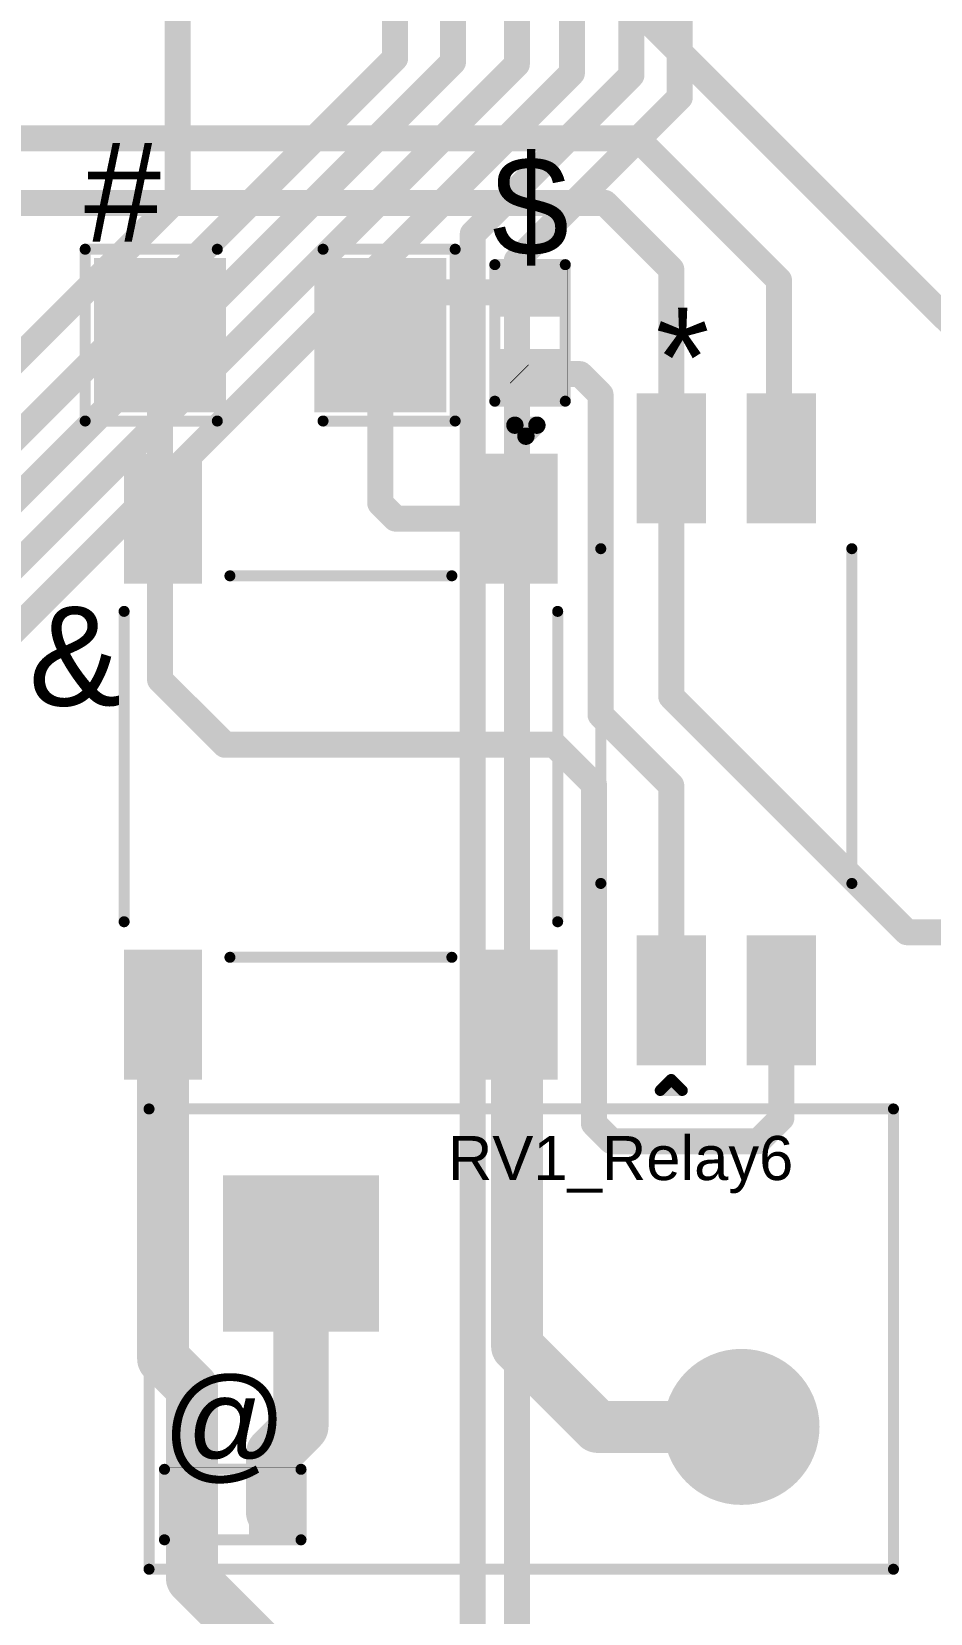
# Model space of a CAD drawing. Header units: millimetres. Extents: x -0.52 to 3.79, y -0.54 to 3.26.
# Drawn here: x 2.992 to 3.4, y 0.079 to 0.797 of the extents above; entities that cross this region are included whole.
import ezdxf

# ---------------------------------------------------------------- set-up
doc = ezdxf.new("R2010")
doc.units = ezdxf.units.MM
doc.header["$MEASUREMENT"] = 0
for name, color, linetype in [('BottomLayer', 5, 'Continuous'), ('BottomSolder', 6, 'Continuous'), ('MultiLayer', 9, 'Continuous'), ('PadHoleLayer', 156, 'Continuous'), ('TopLayer', 1, 'Continuous'), ('TopOverlay', 2, 'Continuous'), ('TopPaste', 8, 'Continuous'), ('TopSolder', 216, 'Continuous')]:
    doc.layers.add(name, color=color, linetype=linetype)
doc.styles.add('Arial', font='', dxfattribs={"height": 0.2})
doc.styles.get('Arial').set_extended_font_data('Arial')

# ---------------------------------------------------------------- blocks, each defined once
blk = doc.blocks.new('ERZ_V07D680_5')
at = {"layer": 'BottomLayer'}
blk.add_hatch(color=5, dxfattribs=at).paths.add_polyline_path([(-0.13543, 0.0748), (-0.06457, 0.0748), (-0.06457, 0.00394), (-0.13543, 0.00394)])
h = blk.add_hatch(color=5, dxfattribs=at)
edge = h.paths.add_edge_path()
edge.add_arc((0.1, -0.03937), 0.03543, 0, 360)
at = {"layer": 'BottomSolder'}
h = blk.add_hatch(color=6, dxfattribs=at)
edge = h.paths.add_edge_path()
edge.add_arc((-0.1, 0.03937), 0.01575, 0, 360)
h = blk.add_hatch(color=6, dxfattribs=at)
edge = h.paths.add_edge_path()
edge.add_arc((0.1, -0.03937), 0.01575, 0, 360)
at = {"layer": 'MultiLayer'}
blk.add_hatch(color=9, dxfattribs=at).paths.add_polyline_path([(-0.13543, 0.0748), (-0.06457, 0.0748), (-0.06457, 0.00394), (-0.13543, 0.00394)])
h = blk.add_hatch(color=9, dxfattribs=at)
edge = h.paths.add_edge_path()
edge.add_arc((0.1, -0.03937), 0.03543, 0, 360)
at = {"layer": 'PadHoleLayer'}
h = blk.add_hatch(color=156, dxfattribs=at)
edge = h.paths.add_edge_path()
edge.add_arc((-0.1, 0.03937), 0.01575, 0, 360)
h = blk.add_hatch(color=156, dxfattribs=at)
edge = h.paths.add_edge_path()
edge.add_arc((0.1, -0.03937), 0.01575, 0, 360)
at = {"layer": 'TopLayer'}
blk.add_hatch(color=1, dxfattribs=at).paths.add_polyline_path([(-0.13543, 0.0748), (-0.06457, 0.0748), (-0.06457, 0.00394), (-0.13543, 0.00394)])
h = blk.add_hatch(color=1, dxfattribs=at)
edge = h.paths.add_edge_path()
edge.add_arc((0.1, -0.03937), 0.03543, 0, 360)
at = {"layer": 'TopSolder'}
h = blk.add_hatch(color=216, dxfattribs=at)
edge = h.paths.add_edge_path()
edge.add_arc((-0.1, 0.03937), 0.01575, 0, 360)
h = blk.add_hatch(color=216, dxfattribs=at)
edge = h.paths.add_edge_path()
edge.add_arc((0.1, -0.03937), 0.01575, 0, 360)
at = {"layer": 'TopOverlay', "const_width": 0.005}
for points in [[(-0.169, -0.104), (-0.169, 0.105)], [(-0.169, 0.105), (0.169, 0.105)], [(0.169, -0.104), (0.169, 0.105)], [(-0.169, -0.104), (0.169, -0.104)]]:
    blk.add_lwpolyline(points, dxfattribs=at)
at = {"layer": 'TopOverlay', "const_width": 0.0025}
for points in [[(-0.17025, 0.105, 1), (-0.16775, 0.105, 1)], [(-0.17025, 0.105, 1), (-0.16775, 0.105, 1)], [(0.16775, 0.105, 1), (0.17025, 0.105, 1)], [(0.16775, 0.105, 1), (0.17025, 0.105, 1)], [(-0.17025, -0.104, 1), (-0.16775, -0.104, 1)], [(-0.17025, -0.104, 1), (-0.16775, -0.104, 1)], [(0.16775, -0.104, 1), (0.17025, -0.104, 1)], [(0.16775, -0.104, 1), (0.17025, -0.104, 1)]]:
    blk.add_lwpolyline(points, format="xyb", close=True, dxfattribs=at)
blk = doc.blocks.new('R___0402_23')
at = {"layer": 'TopLayer'}
for points in [[(-0.0275, -0.0125), (-0.0275, 0.0125), (-0.0095, 0.0125), (-0.0095, -0.0125)], [(0.0095, -0.0125), (0.0095, 0.0125), (0.0275, 0.0125), (0.0275, -0.0125)]]:
    blk.add_hatch(color=1, dxfattribs=at).paths.add_polyline_path(points)
at = {"layer": 'TopPaste'}
for points in [[(-0.0275, -0.0125), (-0.0275, 0.0125), (-0.0095, 0.0125), (-0.0095, -0.0125)], [(0.0095, -0.0125), (0.0095, 0.0125), (0.0275, 0.0125), (0.0275, -0.0125)]]:
    blk.add_hatch(color=8, dxfattribs=at).paths.add_polyline_path(points)
at = {"layer": 'TopSolder'}
for points in [[(-0.02967, -0.01467), (-0.02967, 0.01467), (-0.00733, 0.01467), (-0.00733, -0.01467)], [(0.00733, -0.01467), (0.00733, 0.01467), (0.02967, 0.01467), (0.02967, -0.01467)]]:
    blk.add_hatch(color=216, dxfattribs=at).paths.add_polyline_path(points)
at = {"layer": 'TopOverlay'}
for points, const_width in [([(0.031, 0.016), (-0.031, 0.016)], 0.005), ([(-0.031, 0.016), (-0.031, -0.016)], 0.005), ([(0.031, 0.016), (0.031, -0.016)], 0.005), ([(0.031, -0.016), (-0.031, -0.016)], 0.005), ([(0.032, -0.017), (-0.032, -0.017)], 0.000127)]:
    blk.add_lwpolyline(points, dxfattribs=dict(at, const_width=const_width))
for points, const_width in [([(-0.03225, 0.016, 1), (-0.02975, 0.016, 1)], 0.0025), ([(-0.03225, 0.016, 1), (-0.02975, 0.016, 1)], 0.0025), ([(0.02975, 0.016, 1), (0.03225, 0.016, 1)], 0.0025), ([(0.02975, 0.016, 1), (0.03225, 0.016, 1)], 0.0025), ([(-0.03225, -0.016, 1), (-0.02975, -0.016, 1)], 0.0025), ([(-0.03225, -0.016, 1), (-0.02975, -0.016, 1)], 0.0025), ([(0.02975, -0.016, 1), (0.03225, -0.016, 1)], 0.0025), ([(0.02975, -0.016, 1), (0.03225, -0.016, 1)], 0.0025), ([(-0.03203, -0.017, 1), (-0.03197, -0.017, 1)], 0.0000635), ([(0.03197, -0.017, 1), (0.03203, -0.017, 1)], 0.0000635)]:
    blk.add_lwpolyline(points, format="xyb", close=True, dxfattribs=dict(at, const_width=const_width))
blk = doc.blocks.new('C___1206_39')
at = {"layer": 'TopLayer'}
for points in [[(-0.08, 0.035), (-0.02, 0.035), (-0.02, -0.035), (-0.08, -0.035)], [(0.02, 0.035), (0.08, 0.035), (0.08, -0.035), (0.02, -0.035)]]:
    blk.add_hatch(color=1, dxfattribs=at).paths.add_polyline_path(points)
at = {"layer": 'TopPaste'}
for points in [[(-0.08, 0.035), (-0.02, 0.035), (-0.02, -0.035), (-0.08, -0.035)], [(0.02, 0.035), (0.08, 0.035), (0.08, -0.035), (0.02, -0.035)]]:
    blk.add_hatch(color=8, dxfattribs=at).paths.add_polyline_path(points)
at = {"layer": 'TopSolder'}
for points in [[(-0.08, 0.035), (-0.02, 0.035), (-0.02, -0.035), (-0.08, -0.035)], [(0.02, 0.035), (0.08, 0.035), (0.08, -0.035), (0.02, -0.035)]]:
    blk.add_hatch(color=216, dxfattribs=at).paths.add_polyline_path(points)
at = {"layer": 'TopOverlay', "const_width": 0.005}
for points in [[(-0.084, -0.039), (-0.084, 0.039)], [(-0.084, 0.039), (-0.024, 0.039)], [(0.024, 0.039), (0.084, 0.039)], [(0.084, -0.039), (0.084, 0.039)], [(-0.084, -0.039), (-0.024, -0.039)], [(0.024, -0.039), (0.084, -0.039)]]:
    blk.add_lwpolyline(points, dxfattribs=at)
at = {"layer": 'TopOverlay', "const_width": 0.0025}
for points in [[(-0.08525, 0.039, 1), (-0.08275, 0.039, 1)], [(-0.08525, 0.039, 1), (-0.08275, 0.039, 1)], [(-0.02525, 0.039, 1), (-0.02275, 0.039, 1)], [(0.02275, 0.039, 1), (0.02525, 0.039, 1)], [(0.08275, 0.039, 1), (0.08525, 0.039, 1)], [(0.08275, 0.039, 1), (0.08525, 0.039, 1)], [(-0.08525, -0.039, 1), (-0.08275, -0.039, 1)], [(-0.08525, -0.039, 1), (-0.08275, -0.039, 1)], [(-0.02525, -0.039, 1), (-0.02275, -0.039, 1)], [(0.02275, -0.039, 1), (0.02525, -0.039, 1)], [(0.08275, -0.039, 1), (0.08525, -0.039, 1)], [(0.08275, -0.039, 1), (0.08525, -0.039, 1)]]:
    blk.add_lwpolyline(points, format="xyb", close=True, dxfattribs=at)
blk = doc.blocks.new('SOP_4_1_27_________B____2_6___59')
at = {"layer": 'TopLayer'}
for points in [[(-0.15256, 0.04075), (-0.0935, 0.04075), (-0.0935, 0.00925), (-0.15256, 0.00925)], [(0.0935, 0.04075), (0.15256, 0.04075), (0.15256, 0.00925), (0.0935, 0.00925)], [(0.0935, 0.04075), (0.15256, 0.04075), (0.15256, 0.00925), (0.0935, 0.00925)], [(-0.15256, -0.00925), (-0.0935, -0.00925), (-0.0935, -0.04075), (-0.15256, -0.04075)], [(0.0935, -0.00925), (0.15256, -0.00925), (0.15256, -0.04075), (0.0935, -0.04075)]]:
    blk.add_hatch(color=1, dxfattribs=at).paths.add_polyline_path(points)
at = {"layer": 'TopPaste'}
for points in [[(-0.15256, 0.04075), (-0.0935, 0.04075), (-0.0935, 0.00925), (-0.15256, 0.00925)], [(0.0935, 0.04075), (0.15256, 0.04075), (0.15256, 0.00925), (0.0935, 0.00925)], [(0.0935, 0.04075), (0.15256, 0.04075), (0.15256, 0.00925), (0.0935, 0.00925)], [(-0.15256, -0.00925), (-0.0935, -0.00925), (-0.0935, -0.04075), (-0.15256, -0.04075)], [(0.0935, -0.00925), (0.15256, -0.00925), (0.15256, -0.04075), (0.0935, -0.04075)]]:
    blk.add_hatch(color=8, dxfattribs=at).paths.add_polyline_path(points)
at = {"layer": 'TopSolder'}
for points in [[(-0.15256, 0.04075), (-0.0935, 0.04075), (-0.0935, 0.00925), (-0.15256, 0.00925)], [(0.0935, 0.04075), (0.15256, 0.04075), (0.15256, 0.00925), (0.0935, 0.00925)], [(0.0935, 0.04075), (0.15256, 0.04075), (0.15256, 0.00925), (0.0935, 0.00925)], [(-0.15256, -0.00925), (-0.0935, -0.00925), (-0.0935, -0.04075), (-0.15256, -0.04075)], [(0.0935, -0.00925), (0.15256, -0.00925), (0.15256, -0.04075), (0.0935, -0.04075)]]:
    blk.add_hatch(color=216, dxfattribs=at).paths.add_polyline_path(points)
at = {"layer": 'TopOverlay', "const_width": 0.005}
for points in [[(-0.07, 0.057), (0.082, 0.057)], [(-0.164, 0.03), (-0.164, 0.02)], [(-0.164, 0.03), (-0.159, 0.025)], [(-0.159, 0.025), (-0.164, 0.02)], [(-0.07, -0.057), (0.082, -0.057)]]:
    blk.add_lwpolyline(points, dxfattribs=at)
at = {"layer": 'TopOverlay', "const_width": 0.0025}
for points in [[(-0.07125, 0.057, 1), (-0.06875, 0.057, 1)], [(0.08075, 0.057, 1), (0.08325, 0.057, 1)], [(-0.16525, 0.03, 1), (-0.16275, 0.03, 1)], [(-0.16525, 0.03, 1), (-0.16275, 0.03, 1)], [(-0.16525, 0.02, 1), (-0.16275, 0.02, 1)], [(-0.16525, 0.02, 1), (-0.16275, 0.02, 1)], [(-0.16025, 0.025, 1), (-0.15775, 0.025, 1)], [(-0.16025, 0.025, 1), (-0.15775, 0.025, 1)], [(-0.07125, -0.057, 1), (-0.06875, -0.057, 1)], [(0.08075, -0.057, 1), (0.08325, -0.057, 1)]]:
    blk.add_lwpolyline(points, format="xyb", close=True, dxfattribs=at)
blk = doc.blocks.new('R___0402_97')
at = {"layer": 'TopLayer'}
for points in [[(-0.0275, -0.0125), (-0.0275, 0.0125), (-0.0095, 0.0125), (-0.0095, -0.0125)], [(0.0095, -0.0125), (0.0095, 0.0125), (0.0275, 0.0125), (0.0275, -0.0125)]]:
    blk.add_hatch(color=1, dxfattribs=at).paths.add_polyline_path(points)
at = {"layer": 'TopPaste'}
for points in [[(-0.0275, -0.0125), (-0.0275, 0.0125), (-0.0095, 0.0125), (-0.0095, -0.0125)], [(0.0095, -0.0125), (0.0095, 0.0125), (0.0275, 0.0125), (0.0275, -0.0125)]]:
    blk.add_hatch(color=8, dxfattribs=at).paths.add_polyline_path(points)
at = {"layer": 'TopSolder'}
for points in [[(-0.02967, -0.01467), (-0.02967, 0.01467), (-0.00733, 0.01467), (-0.00733, -0.01467)], [(0.00733, -0.01467), (0.00733, 0.01467), (0.02967, 0.01467), (0.02967, -0.01467)]]:
    blk.add_hatch(color=216, dxfattribs=at).paths.add_polyline_path(points)
at = {"layer": 'TopOverlay'}
for points, const_width in [([(-0.031, 0.016), (0.031, 0.016)], 0.005), ([(-0.031, 0.016), (-0.031, -0.016)], 0.005), ([(0.031, 0.016), (0.031, -0.016)], 0.005), ([(-0.031, -0.016), (0.031, -0.016)], 0.005), ([(-0.032, -0.017), (0.032, -0.017)], 0.000127)]:
    blk.add_lwpolyline(points, dxfattribs=dict(at, const_width=const_width))
for points, const_width in [([(-0.03225, 0.016, 1), (-0.02975, 0.016, 1)], 0.0025), ([(-0.03225, 0.016, 1), (-0.02975, 0.016, 1)], 0.0025), ([(0.02975, 0.016, 1), (0.03225, 0.016, 1)], 0.0025), ([(0.02975, 0.016, 1), (0.03225, 0.016, 1)], 0.0025), ([(-0.03225, -0.016, 1), (-0.02975, -0.016, 1)], 0.0025), ([(-0.03225, -0.016, 1), (-0.02975, -0.016, 1)], 0.0025), ([(0.02975, -0.016, 1), (0.03225, -0.016, 1)], 0.0025), ([(0.02975, -0.016, 1), (0.03225, -0.016, 1)], 0.0025), ([(-0.03203, -0.017, 1), (-0.03197, -0.017, 1)], 0.0000635), ([(0.03197, -0.017, 1), (0.03203, -0.017, 1)], 0.0000635)]:
    blk.add_lwpolyline(points, format="xyb", close=True, dxfattribs=dict(at, const_width=const_width))
blk = doc.blocks.new('ABS_181')
at = {"layer": 'TopLayer'}
for points in [[(-0.14213, 0.09843), (-0.08307, 0.09843), (-0.08307, 0.06299), (-0.14213, 0.06299)], [(0.08307, 0.09843), (0.14213, 0.09843), (0.14213, 0.06299), (0.08307, 0.06299)], [(-0.14213, -0.06299), (-0.08307, -0.06299), (-0.08307, -0.09843), (-0.14213, -0.09843)], [(0.08307, -0.06299), (0.14213, -0.06299), (0.14213, -0.09843), (0.08307, -0.09843)]]:
    blk.add_hatch(color=1, dxfattribs=at).paths.add_polyline_path(points)
at = {"layer": 'TopPaste'}
for points in [[(-0.14213, 0.09843), (-0.08307, 0.09843), (-0.08307, 0.06299), (-0.14213, 0.06299)], [(0.08307, 0.09843), (0.14213, 0.09843), (0.14213, 0.06299), (0.08307, 0.06299)], [(-0.14213, -0.06299), (-0.08307, -0.06299), (-0.08307, -0.09843), (-0.14213, -0.09843)], [(0.08307, -0.06299), (0.14213, -0.06299), (0.14213, -0.09843), (0.08307, -0.09843)]]:
    blk.add_hatch(color=8, dxfattribs=at).paths.add_polyline_path(points)
at = {"layer": 'TopSolder'}
for points in [[(-0.14213, 0.09843), (-0.08307, 0.09843), (-0.08307, 0.06299), (-0.14213, 0.06299)], [(0.08307, 0.09843), (0.14213, 0.09843), (0.14213, 0.06299), (0.08307, 0.06299)], [(-0.14213, -0.06299), (-0.08307, -0.06299), (-0.08307, -0.09843), (-0.14213, -0.09843)], [(0.08307, -0.06299), (0.14213, -0.06299), (0.14213, -0.09843), (0.08307, -0.09843)]]:
    blk.add_hatch(color=216, dxfattribs=at).paths.add_polyline_path(points)
at = {"layer": 'TopOverlay'}
for points, const_width in [([(0.07047, 0.09843), (-0.07047, 0.09843)], 0.005), ([(-0.155, 0.079), (-0.155, 0.089)], 0.00787), ([(-0.15, 0.084), (-0.155, 0.089)], 0.00787), ([(-0.155, 0.079), (-0.15, 0.084)], 0.00787), ([(-0.08661, -0.05039), (-0.08661, 0.05039)], 0.005), ([(0.08661, -0.05039), (0.08661, 0.05039)], 0.005), ([(0.07047, -0.09843), (-0.07047, -0.09843)], 0.005)]:
    blk.add_lwpolyline(points, dxfattribs=dict(at, const_width=const_width))
for points, const_width in [([(-0.07172, 0.09843, 1), (-0.06922, 0.09843, 1)], 0.0025), ([(0.06922, 0.09843, 1), (0.07172, 0.09843, 1)], 0.0025), ([(-0.15697, 0.089, 1), (-0.15303, 0.089, 1)], 0.00394), ([(-0.15697, 0.089, 1), (-0.15303, 0.089, 1)], 0.00394), ([(-0.15197, 0.084, 1), (-0.14803, 0.084, 1)], 0.00394), ([(-0.15197, 0.084, 1), (-0.14803, 0.084, 1)], 0.00394), ([(-0.15697, 0.079, 1), (-0.15303, 0.079, 1)], 0.00394), ([(-0.15697, 0.079, 1), (-0.15303, 0.079, 1)], 0.00394), ([(-0.08786, 0.05039, 1), (-0.08536, 0.05039, 1)], 0.0025), ([(0.08536, 0.05039, 1), (0.08786, 0.05039, 1)], 0.0025), ([(-0.08786, -0.05039, 1), (-0.08536, -0.05039, 1)], 0.0025), ([(0.08536, -0.05039, 1), (0.08786, -0.05039, 1)], 0.0025), ([(-0.07172, -0.09843, 1), (-0.06922, -0.09843, 1)], 0.0025), ([(0.06922, -0.09843, 1), (0.07172, -0.09843, 1)], 0.0025)]:
    blk.add_lwpolyline(points, format="xyb", close=True, dxfattribs=dict(at, const_width=const_width))

msp = doc.modelspace()

# ---------------------------------------------------------------- linework, layer by layer
at = {"layer": 'BottomLayer', "const_width": 0.01181}
for points in [[(3.286, 0.767), (3.286, 1.009)], [(3.212, 0.782), (3.212, 0.99371)], [(3.264, 0.777), (3.264, 0.996)], [(3.237, 0.778), (3.237, 0.977)], [(3.15674, 0.78474), (3.15674, 0.94897)], [(3.183, 0.783), (3.183, 0.901)], [(3.058, 0.721), (3.058, 0.849)], [(2.795, 0.423), (3.15674, 0.78474)], [(2.8, 0.37), (3.212, 0.782)], [(2.801, 0.401), (3.183, 0.783)], [(2.819, 0.36), (3.237, 0.778)], [(3.192, 0.705), (3.264, 0.777)], [(3.212, 0.693), (3.286, 0.767)], [(2.784, 0.447), (3.058, 0.721)], [(3.192, 0.022), (3.192, 0.705)], [(3.212, 0.024), (3.212, 0.693)]]:
    msp.add_lwpolyline(points, dxfattribs=at)
at = {"layer": 'BottomLayer', "const_width": 0.00591}
for points in [[(3.15379, 0.78474, 1), (3.15969, 0.78474, 1)], [(3.15379, 0.78474, 1), (3.15969, 0.78474, 1)], [(3.18005, 0.783, 1), (3.18595, 0.783, 1)], [(3.18005, 0.783, 1), (3.18595, 0.783, 1)], [(3.20905, 0.782, 1), (3.21495, 0.782, 1)], [(3.20905, 0.782, 1), (3.21495, 0.782, 1)], [(3.23405, 0.778, 1), (3.23995, 0.778, 1)], [(3.23405, 0.778, 1), (3.23995, 0.778, 1)], [(3.26105, 0.777, 1), (3.26695, 0.777, 1)], [(3.26105, 0.777, 1), (3.26695, 0.777, 1)], [(3.28305, 0.767, 1), (3.28895, 0.767, 1)], [(3.28305, 0.767, 1), (3.28895, 0.767, 1)], [(3.05505, 0.721, 1), (3.06095, 0.721, 1)], [(3.05505, 0.721, 1), (3.06095, 0.721, 1)], [(3.18905, 0.705, 1), (3.19495, 0.705, 1)], [(3.18905, 0.705, 1), (3.19495, 0.705, 1)], [(3.20905, 0.693, 1), (3.21495, 0.693, 1)], [(3.20905, 0.693, 1), (3.21495, 0.693, 1)]]:
    msp.add_lwpolyline(points, format="xyb", close=True, dxfattribs=at)
at = {"layer": 'TopLayer'}
for points, const_width in [([(3.26395, 0.8094), (3.501, 0.57236)], 0.01181), ([(2.69899, 0.74838), (3.26662, 0.74838)], 0.01181), ([(3.26662, 0.74838), (3.331, 0.684)], 0.01181), ([(2.90331, 0.71904), (3.25196, 0.71904)], 0.01181), ([(3.25196, 0.71904), (3.28211, 0.68889)], 0.01181), ([(3.28211, 0.60306), (3.28211, 0.68889)], 0.01181), ([(3.331, 0.60306), (3.331, 0.684)], 0.01181), ([(3.15, 0.659), (3.1695, 0.6785)], 0.01181), ([(3.1585, 0.6785), (3.202, 0.6785)], 0.01181), ([(3.1695, 0.6785), (3.213, 0.6785)], 0.01181), ([(3.05, 0.5025), (3.05, 0.659)], 0.01181), ([(3.15, 0.58262), (3.15, 0.659)], 0.01181), ([(3.213, 0.6415), (3.21322, 0.64128)], 0.01181), ([(3.21322, 0.64128), (3.24072, 0.64128)], 0.01181), ([(3.24072, 0.64128), (3.25, 0.632)], 0.01181), ([(3.25, 0.48659), (3.25, 0.632)], 0.01181), ([(3.28211, 0.49489), (3.28211, 0.60306)], 0.01181), ([(3.15, 0.58262), (3.15692, 0.5757)], 0.01181), ([(3.15692, 0.5757), (3.21282, 0.5757)], 0.01181), ([(3.05, 0.5025), (3.07953, 0.47298)], 0.01181), ([(3.28211, 0.49489), (3.38911, 0.38789)], 0.01181), ([(3.25, 0.48659), (3.28211, 0.45447)], 0.01181), ([(3.07953, 0.47298), (3.22902, 0.47298)], 0.01181), ([(3.22902, 0.47298), (3.247, 0.455)], 0.01181), ([(3.247, 0.301), (3.247, 0.455)], 0.01181), ([(3.28211, 0.3355), (3.28211, 0.45447)], 0.01181), ([(3.38911, 0.38789), (3.423, 0.38789)], 0.01181), ([(3.0514, 0.19423), (3.0514, 0.3505)], 0.02362), ([(3.21211, 0.19989), (3.21211, 0.3355)], 0.02362), ([(3.33211, 0.3035), (3.33211, 0.3355)], 0.01181), ([(3.32161, 0.293), (3.33211, 0.3035)], 0.01181), ([(3.247, 0.301), (3.255, 0.293)], 0.01181), ([(3.255, 0.293), (3.32161, 0.293)], 0.01181), ([(3.114, 0.16363), (3.114, 0.242)], 0.025), ([(3.21211, 0.19989), (3.24874, 0.16326)], 0.02362), ([(3.0514, 0.19423), (3.0645, 0.18113)], 0.02362), ([(3.0645, 0.128), (3.0645, 0.18113)], 0.02362), ([(3.1015, 0.15113), (3.114, 0.16363)], 0.025), ([(3.24874, 0.16326), (3.314, 0.16326)], 0.02362), ([(3.1015, 0.12463), (3.1015, 0.15113)], 0.025), ([(3.0645, 0.0945), (3.0645, 0.128)], 0.02362), ([(3.0645, 0.0945), (3.13858, 0.02042)], 0.02362)]:
    msp.add_lwpolyline(points, dxfattribs=dict(at, const_width=const_width))
for points, const_width in [([(3.26367, 0.74838, 1), (3.26957, 0.74838, 1)], 0.00591), ([(3.26367, 0.74838, 1), (3.26957, 0.74838, 1)], 0.00591), ([(3.24901, 0.71904, 1), (3.25491, 0.71904, 1)], 0.00591), ([(3.24901, 0.71904, 1), (3.25491, 0.71904, 1)], 0.00591), ([(3.27916, 0.68889, 1), (3.28506, 0.68889, 1)], 0.00591), ([(3.27916, 0.68889, 1), (3.28506, 0.68889, 1)], 0.00591), ([(3.32805, 0.684, 1), (3.33395, 0.684, 1)], 0.00591), ([(3.32805, 0.684, 1), (3.33395, 0.684, 1)], 0.00591), ([(3.15555, 0.6785, 1), (3.16145, 0.6785, 1)], 0.00591), ([(3.16655, 0.6785, 1), (3.17245, 0.6785, 1)], 0.00591), ([(3.16655, 0.6785, 1), (3.17245, 0.6785, 1)], 0.00591), ([(3.19905, 0.6785, 1), (3.20495, 0.6785, 1)], 0.00591), ([(3.21005, 0.6785, 1), (3.21595, 0.6785, 1)], 0.00591), ([(3.04705, 0.659, 1), (3.05295, 0.659, 1)], 0.00591), ([(3.14705, 0.659, 1), (3.15295, 0.659, 1)], 0.00591), ([(3.14705, 0.659, 1), (3.15295, 0.659, 1)], 0.00591), ([(3.21005, 0.6415, 1), (3.21595, 0.6415, 1)], 0.00591), ([(3.21026, 0.64128, 1), (3.21617, 0.64128, 1)], 0.00591), ([(3.21026, 0.64128, 1), (3.21617, 0.64128, 1)], 0.00591), ([(3.23776, 0.64128, 1), (3.24367, 0.64128, 1)], 0.00591), ([(3.23776, 0.64128, 1), (3.24367, 0.64128, 1)], 0.00591), ([(3.24705, 0.632, 1), (3.25295, 0.632, 1)], 0.00591), ([(3.24705, 0.632, 1), (3.25295, 0.632, 1)], 0.00591), ([(3.27916, 0.60306, 1), (3.28506, 0.60306, 1)], 0.00591), ([(3.27916, 0.60306, 1), (3.28506, 0.60306, 1)], 0.00591), ([(3.32805, 0.60306, 1), (3.33395, 0.60306, 1)], 0.00591), ([(3.14705, 0.58262, 1), (3.15295, 0.58262, 1)], 0.00591), ([(3.14705, 0.58262, 1), (3.15295, 0.58262, 1)], 0.00591), ([(3.15397, 0.5757, 1), (3.15987, 0.5757, 1)], 0.00591), ([(3.15397, 0.5757, 1), (3.15987, 0.5757, 1)], 0.00591), ([(3.20987, 0.5757, 1), (3.21577, 0.5757, 1)], 0.00591), ([(3.04705, 0.5025, 1), (3.05295, 0.5025, 1)], 0.00591), ([(3.04705, 0.5025, 1), (3.05295, 0.5025, 1)], 0.00591), ([(3.27916, 0.49489, 1), (3.28506, 0.49489, 1)], 0.00591), ([(3.27916, 0.49489, 1), (3.28506, 0.49489, 1)], 0.00591), ([(3.24705, 0.48659, 1), (3.25295, 0.48659, 1)], 0.00591), ([(3.24705, 0.48659, 1), (3.25295, 0.48659, 1)], 0.00591), ([(3.07657, 0.47298, 1), (3.08248, 0.47298, 1)], 0.00591), ([(3.07657, 0.47298, 1), (3.08248, 0.47298, 1)], 0.00591), ([(3.22607, 0.47298, 1), (3.23198, 0.47298, 1)], 0.00591), ([(3.22607, 0.47298, 1), (3.23198, 0.47298, 1)], 0.00591), ([(3.24405, 0.455, 1), (3.24995, 0.455, 1)], 0.00591), ([(3.24405, 0.455, 1), (3.24995, 0.455, 1)], 0.00591), ([(3.27916, 0.45447, 1), (3.28506, 0.45447, 1)], 0.00591), ([(3.27916, 0.45447, 1), (3.28506, 0.45447, 1)], 0.00591), ([(3.38615, 0.38789, 1), (3.39206, 0.38789, 1)], 0.00591), ([(3.38615, 0.38789, 1), (3.39206, 0.38789, 1)], 0.00591), ([(3.0455, 0.3505, 1), (3.05731, 0.3505, 1)], 0.01181), ([(3.20621, 0.3355, 1), (3.21802, 0.3355, 1)], 0.01181), ([(3.27916, 0.3355, 1), (3.28506, 0.3355, 1)], 0.00591), ([(3.32916, 0.3355, 1), (3.33506, 0.3355, 1)], 0.00591), ([(3.32916, 0.3035, 1), (3.33506, 0.3035, 1)], 0.00591), ([(3.32916, 0.3035, 1), (3.33506, 0.3035, 1)], 0.00591), ([(3.24405, 0.301, 1), (3.24995, 0.301, 1)], 0.00591), ([(3.24405, 0.301, 1), (3.24995, 0.301, 1)], 0.00591), ([(3.25205, 0.293, 1), (3.25795, 0.293, 1)], 0.00591), ([(3.25205, 0.293, 1), (3.25795, 0.293, 1)], 0.00591), ([(3.31866, 0.293, 1), (3.32456, 0.293, 1)], 0.00591), ([(3.31866, 0.293, 1), (3.32456, 0.293, 1)], 0.00591), ([(3.10775, 0.242, 1), (3.12025, 0.242, 1)], 0.0125), ([(3.20621, 0.19989, 1), (3.21802, 0.19989, 1)], 0.01181), ([(3.20621, 0.19989, 1), (3.21802, 0.19989, 1)], 0.01181), ([(3.0455, 0.19423, 1), (3.05731, 0.19423, 1)], 0.01181), ([(3.0455, 0.19423, 1), (3.05731, 0.19423, 1)], 0.01181), ([(3.05859, 0.18113, 1), (3.07041, 0.18113, 1)], 0.01181), ([(3.05859, 0.18113, 1), (3.07041, 0.18113, 1)], 0.01181), ([(3.10775, 0.16363, 1), (3.12025, 0.16363, 1)], 0.0125), ([(3.10775, 0.16363, 1), (3.12025, 0.16363, 1)], 0.0125), ([(3.24283, 0.16326, 1), (3.25465, 0.16326, 1)], 0.01181), ([(3.24283, 0.16326, 1), (3.25465, 0.16326, 1)], 0.01181), ([(3.30809, 0.16326, 1), (3.31991, 0.16326, 1)], 0.01181), ([(3.09525, 0.15113, 1), (3.10775, 0.15113, 1)], 0.0125), ([(3.09525, 0.15113, 1), (3.10775, 0.15113, 1)], 0.0125), ([(3.05859, 0.128, 1), (3.07041, 0.128, 1)], 0.01181), ([(3.05859, 0.128, 1), (3.07041, 0.128, 1)], 0.01181), ([(3.09525, 0.12463, 1), (3.10775, 0.12463, 1)], 0.0125), ([(3.05859, 0.0945, 1), (3.07041, 0.0945, 1)], 0.01181), ([(3.05859, 0.0945, 1), (3.07041, 0.0945, 1)], 0.01181)]:
    msp.add_lwpolyline(points, format="xyb", close=True, dxfattribs=dict(at, const_width=const_width))

# ---------------------------------------------------------------- block references
for name, p in [('C___1206_39', (3.1, 0.659)), ('ERZ_V07D680_5', (3.214, 0.20263))]:
    msp.add_blockref(name, p)
for name, p, rotation in [('R___0402_97', (3.218, 0.66), 90), ('SOP_4_1_27_________B____2_6___59', (3.30711, 0.48003), 90), ('ABS_181', (3.13211, 0.4631), 270), ('R___0402_23', (3.083, 0.128), 180)]:
    msp.add_blockref(name, p, dxfattribs=dict(rotation=rotation))

# ---------------------------------------------------------------- texts
at = {"layer": 'TopOverlay', "style": 'Arial'}
for s, height, p in [('#', 0.045, (3.0155, 0.70148)), ('$', 0.045, (3.20075, 0.69504)), ('*', 0.045, (3.275, 0.62646)), ('&', 0.045, (2.99037, 0.49075)), ('RV1_Relay6', 0.02, (3.1807, 0.27534)), ('@', 0.04, (3.051, 0.14553))]:
    msp.add_text(s, height=height, dxfattribs=at).set_placement(p)

doc.saveas('drawing.dxf')
